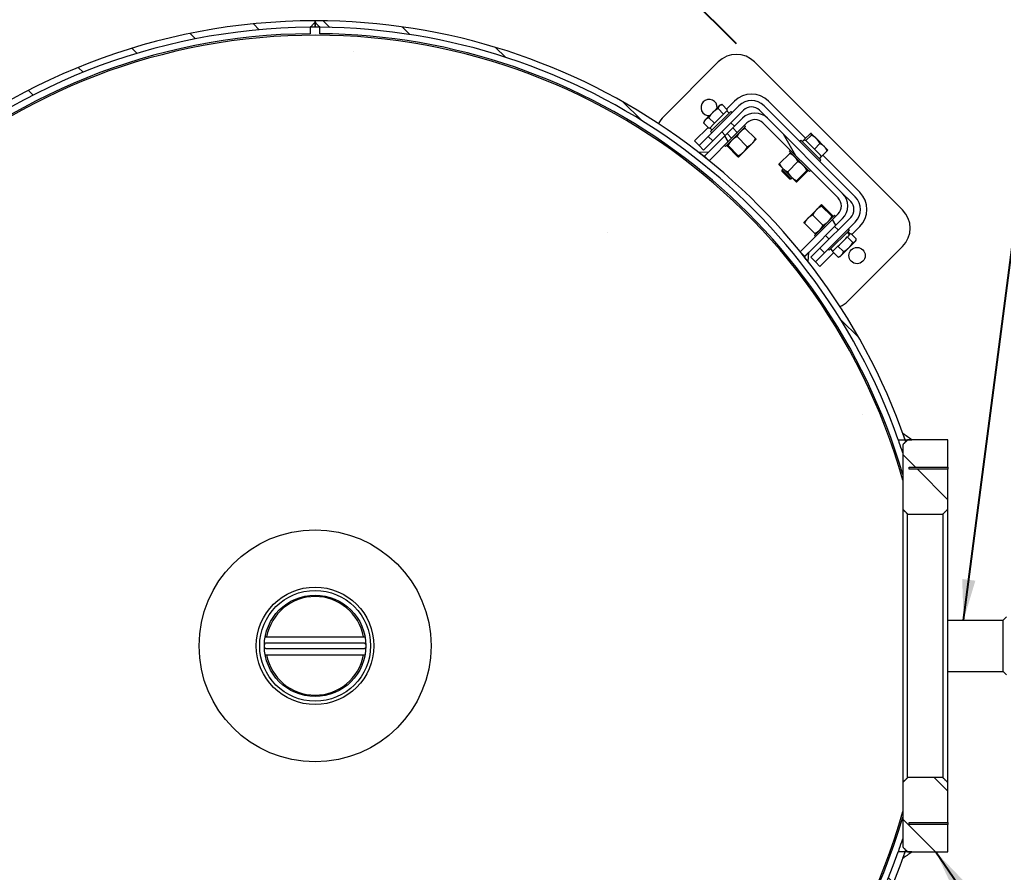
# Model space of a CAD drawing. Header units: inches. Extents: x 20 to 536, y 8 to 344.
# Drawn here: x 219.25 to 257.41, y 208.29 to 241.37 of the extents above; entities that cross this region are included whole.
import ezdxf

# ---------------------------------------------------------------- set-up
doc = ezdxf.new("R2010")
doc.units = ezdxf.units.IN
doc.header["$LTSCALE"] = 16
doc.header["$MEASUREMENT"] = 0
for name, color, linetype, lineweight in [('Dimension (ANSI)', 7, 'Continuous', 25), ('Hatch', 7, 'Continuous', 18), ('Symbol', 7, 'Continuous', 25), ('Visible', 7, 'Continuous', 18)]:
    doc.layers.add(name, color=color, linetype=linetype, lineweight=lineweight)
doc.styles.add('MEMCOR Medium', font='arial.ttf')
doc.styles.add('Standard D-E', font='arial.ttf')
doc.dimstyles.new('Default (ANSI)', dxfattribs={"dimscale": 16, "dimtxt": 0.15, "dimasz": 0.098425, "dimexe": 0.125, "dimexo": 0.0625, "dimgap": 0.031496, "dimtad": 0, "dimtih": 1, "dimtoh": 1, "dimdec": 4, "dimrnd": 1e-08, "dimzin": 3, "dimdsep": 46, "dimlunit": 5, "dimtxsty": 'MEMCOR Medium', "dimcen": 0.09, "dimdle": 0.393701, "dimclrd": 256, "dimclre": 256, "dimclrt": 256, "dimadec": 0, "dimazin": 1, "dimtfac": 0.8, "dimtofl": 0, "dimtmove": 0, "dimatfit": 3, "dimfxl": 1, "dimfrac": 1, "dimtolj": 1, "dimtzin": 4, "dimlwd": -1, "dimlwe": -1, "dimarcsym": 0})
doc.dimstyles.new('Default D-E$7', dxfattribs={"dimscale": 16, "dimtxt": 0.15, "dimasz": 0.098425, "dimexe": 0.125, "dimexo": 0.0625, "dimgap": 0.031496, "dimtad": 0, "dimtih": 1, "dimtoh": 1, "dimrnd": 1e-08, "dimzin": 4, "dimdsep": 46, "dimtxsty": 'Standard D-E', "dimcen": 0.09, "dimdle": 0.393701, "dimclrd": 256, "dimclre": 256, "dimclrt": 256, "dimadec": 0, "dimazin": 1, "dimtfac": 1, "dimtofl": 0, "dimtmove": 0, "dimatfit": 3, "dimfxl": 1, "dimtolj": 1, "dimtzin": 4, "dimlwd": -1, "dimlwe": -1, "dimarcsym": 0})

# ---------------------------------------------------------------- blocks, each defined once
blk = doc.blocks.new('*D30')
at = {"layer": 'Defpoints', "color": 0, "transparency": 16777216}
for p in [(222.2, 265.293), (247.762, 239.731), (207.912, 200.169)]:
    blk.add_point(p, dxfattribs=at)
at = {"layer": 'Dimension (ANSI)', "transparency": 16777216}
for p, q in [((247.055, 240.438), (220.786, 266.707)), ((221.086, 264.179), (206.857, 249.951)), ((183.607, 226.7), (197.836, 240.929)), ((207.205, 200.876), (181.079, 227.001))]:
    blk.add_line(p, q, dxfattribs=at)
for points in [[(220.901, 264.365), (221.272, 263.994), (222.2, 265.293)], [(183.421, 226.886), (183.793, 226.515), (182.494, 225.587)]]:
    blk.add_solid(points, dxfattribs=at)
at = {"layer": 'Dimension (ANSI)', "transparency": 16777216, "char_height": 2.4, "attachment_point": 5, "style": 'MEMCOR Medium'}
for s, insert in [('\\A1; 56{\\H0.8x;\\S1#8;} in', (202.347, 247.909)), ('\\A1;[1426.3 mm]', (202.347, 243.398))]:
    blk.add_mtext(s, dxfattribs=dict(at, insert=insert))

msp = doc.modelspace()

# ---------------------------------------------------------------- hatches: boundary and pattern name
at = {"layer": 'Hatch'}
h = msp.add_hatch(dxfattribs=at)
h.set_pattern_fill('ANSI31', color=256, scale=16, angle=90, style=0)
edge = h.paths.add_edge_path()
edge.add_spline(control_points=[(230.51857, 241.0779), (230.54985, 241.10985), (230.58123, 241.1417), (230.64424, 241.20528), (230.67586, 241.23701), (230.70758, 241.26865)], knot_values=[-0.6820759, -0.6820759, -0.6820759, -0.6820759, -0.34137369, -0.34137369, 0, 0, 0, 0], degree=3, periodic=0)
edge.add_line((230.70758, 241.26865), (230.70758, 241.32865))
edge.add_ellipse((230.70759, 217.07894), major_axis=(-24.24971, 0), ratio=1, start_angle=270, end_angle=307.897761)
edge.add_ellipse((230.70759, 217.07894), major_axis=(-19.13564, -14.89549), ratio=1, start_angle=270, end_angle=270.590688)
edge.add_ellipse((230.70759, 217.07894), major_axis=(-18.98106, -15.09197), ratio=1, start_angle=270, end_angle=283.023092)
edge.add_ellipse((230.70759, 217.07894), major_axis=(-15.09197, -18.98106), ratio=1, start_angle=270, end_angle=270.590688)
edge.add_ellipse((230.70759, 217.07894), major_axis=(-14.89549, -19.13564), ratio=1, start_angle=270, end_angle=345.795532)
edge.add_ellipse((230.70759, 217.07894), major_axis=(14.89549, -19.13564), ratio=1, start_angle=270, end_angle=270.590688)
edge.add_ellipse((230.70759, 217.07894), major_axis=(15.09197, -18.98106), ratio=1, start_angle=270, end_angle=283.023092)
edge.add_ellipse((230.70759, 217.07894), major_axis=(-15.09197, -18.98106), ratio=1, start_angle=0, end_angle=0.590688)
edge.add_ellipse((230.70759, 217.07894), major_axis=(19.13564, -14.89549), ratio=1, start_angle=270, end_angle=345.795532)
edge.add_ellipse((230.70759, 217.07894), major_axis=(19.13564, 14.89549), ratio=1, start_angle=270, end_angle=270.590688)
edge.add_ellipse((230.70759, 217.07894), major_axis=(18.98106, 15.09197), ratio=1, start_angle=270, end_angle=283.023092)
edge.add_ellipse((230.70759, 217.07894), major_axis=(15.09197, 18.98106), ratio=1, start_angle=270, end_angle=270.590688)
edge.add_ellipse((230.70759, 217.07894), major_axis=(14.89549, 19.13564), ratio=1, start_angle=270, end_angle=288.041464)
edge.add_ellipse((230.70759, 217.07894), major_axis=(8.23671, 22.808), ratio=1, start_angle=270, end_angle=270.611866)
edge.add_line((253.60224, 209.08626), (253.33728, 209.08626))
edge.add_ellipse((230.70759, 217.07894), major_axis=(-7.99268, -22.62969), ratio=1, start_angle=199.904181, end_angle=450, ccw=False)
h = msp.add_hatch(dxfattribs=at)
h.set_pattern_fill('ANSI31', color=256, scale=16, angle=90, style=0)
edge = h.paths.add_edge_path()
edge.add_spline(control_points=[(230.70759, 241.26865), (230.73931, 241.23701), (230.77094, 241.20528), (230.83394, 241.1417), (230.86532, 241.10985), (230.8966, 241.0779)], knot_values=[-0.68207588, -0.68207588, -0.68207588, -0.68207588, -0.3407022, -0.3407022, 0, 0, 0, 0], degree=3, periodic=0)
edge.add_ellipse((230.70759, 217.07894), major_axis=(23.99896, -0.18902), ratio=1, start_angle=19.904181, end_angle=90, ccw=False)
edge.add_line((253.33728, 225.07162), (253.60224, 225.07162))
edge.add_ellipse((230.70759, 217.07894), major_axis=(-7.99268, 22.89466), ratio=1, start_angle=270, end_angle=270.611866)
edge.add_ellipse((230.70759, 217.07894), major_axis=(-8.23671, 22.808), ratio=1, start_angle=270, end_angle=288.041464)
edge.add_ellipse((230.70759, 217.07894), major_axis=(-14.89549, 19.13564), ratio=1, start_angle=270, end_angle=270.590688)
edge.add_ellipse((230.70759, 217.07894), major_axis=(-15.09197, 18.98106), ratio=1, start_angle=270, end_angle=283.023092)
edge.add_ellipse((230.70759, 217.07894), major_axis=(-18.98106, 15.09197), ratio=1, start_angle=270, end_angle=270.590688)
edge.add_ellipse((230.70759, 217.07894), major_axis=(-19.13564, 14.89549), ratio=1, start_angle=270, end_angle=307.897761)
edge.add_line((230.70759, 241.32865), (230.70759, 241.26865))
h = msp.add_hatch(dxfattribs=at)
h.set_pattern_fill('ANSI31', color=256, scale=16, angle=75, style=0)
edge = h.paths.add_edge_path()
edge.add_line((249.53112, 232.36694), (249.7079, 232.19016))
edge.add_line((249.7079, 232.19016), (249.86542, 232.34769))
edge.add_line((249.86542, 232.34769), (251.17589, 233.65816))
edge.add_ellipse((250.68799, 234.14606), major_axis=(0.4879, 0.4879), ratio=1, start_angle=270, end_angle=360)
edge.add_line((251.17589, 234.63397), (248.26261, 237.54725))
edge.add_ellipse((247.77471, 237.05934), major_axis=(-0.4879, 0.4879), ratio=1, start_angle=270, end_angle=360)
edge.add_line((247.28681, 237.54725), (246.91012, 237.17056))
edge.add_line((246.91012, 237.17056), (247.0869, 236.99378))
edge.add_line((247.0869, 236.99378), (247.46358, 237.37047))
edge.add_ellipse((247.77471, 237.05934), major_axis=(0.31113, 0.31113), ratio=1, start_angle=0, end_angle=90, ccw=False)
edge.add_line((248.08584, 237.37047), (250.99912, 234.45719))
edge.add_ellipse((250.68799, 234.14606), major_axis=(0.31113, -0.31113), ratio=1, start_angle=0, end_angle=90, ccw=False)
edge.add_line((250.99912, 233.83493), (249.53112, 232.36694))
h = msp.add_hatch(dxfattribs=at)
h.set_pattern_fill('ANSI31', color=256, scale=16, angle=75, style=0)
h.paths.add_polyline_path([(246.69184, 236.95228), (245.97634, 236.23678), (245.81881, 236.07925), (245.99558, 235.90247), (246.86861, 236.7755)])
h = msp.add_hatch(dxfattribs=at)
h.set_pattern_fill('ANSI31', color=256, scale=16, angle=75, style=0)
edge = h.paths.add_edge_path()
edge.add_ellipse((230.70759, 217.07894), major_axis=(19.13564, -14.89549), ratio=1, start_angle=89.409312, end_angle=90)
edge.add_line((245.60308, 236.21458), (245.97634, 236.23678))
edge.add_line((245.97634, 236.23678), (245.81881, 236.07925))
edge.add_line((245.81881, 236.07925), (245.79956, 236.06))
h = msp.add_hatch(dxfattribs=at)
h.set_pattern_fill('ANSI31', color=256, scale=16, angle=75, style=0)
edge = h.paths.add_edge_path()
edge.add_line((249.86542, 232.34769), (249.7079, 232.19016))
edge.add_line((249.7079, 232.19016), (249.68865, 232.17091))
edge.add_ellipse((230.70759, 217.07894), major_axis=(15.09197, -18.98106), ratio=1, start_angle=89.409312, end_angle=90, ccw=False)
edge.add_line((249.84322, 231.97443), (249.86542, 232.34769))
h = msp.add_hatch(dxfattribs=at)
h.set_pattern_fill('ANSI31', color=256, scale=16, angle=75, style=0)
edge = h.paths.add_edge_path()
edge.add_line((253.60224, 225.07162), (253.69759, 225.07162))
edge.add_line((253.69759, 225.07162), (253.86057, 225.07162))
edge.add_spline(control_points=[(253.86057, 225.07162), (253.80302, 225.11229), (253.74228, 225.15528), (253.63524, 225.23103), (253.57303, 225.27505), (253.51559, 225.31565)], knot_values=[-1.08575648, -1.08575648, -1.08575648, -1.08575648, -0.53602911, -0.53602911, 0, 0, 0, 0], degree=3, periodic=0)
edge.add_ellipse((230.70759, 217.07894), major_axis=(8.23671, -22.808), ratio=1, start_angle=89.388134, end_angle=90, ccw=False)
h = msp.add_hatch(dxfattribs=at)
h.set_pattern_fill('ANSI31', color=256, scale=16, angle=90, style=0)
edge = h.paths.add_edge_path()
edge.add_line((253.69759, 225.07162), (253.50759, 224.88144))
edge.add_line((253.50759, 224.88144), (253.50759, 222.38291))
edge.add_line((253.50759, 222.38291), (253.69759, 222.1925))
edge.add_line((253.69759, 222.1925), (255.06759, 222.1925))
edge.add_line((255.06759, 222.1925), (255.25759, 222.38291))
edge.add_line((255.25759, 222.38291), (255.25759, 223.92913))
edge.add_line((255.25759, 223.92913), (253.75759, 223.92913))
edge.add_spline(control_points=[(253.75759, 223.92913), (253.75482, 223.96894), (253.75759, 224.00875)], knot_values=[0, 0, 0, 0.20236003, 0.20236003, 0.20236003], weights=[1, 1.00674471, 1], degree=2, periodic=0)
edge.add_line((253.75759, 224.00875), (255.25759, 224.00875))
edge.add_line((255.25759, 224.00875), (255.25759, 225.07162))
edge.add_line((255.25759, 225.07162), (253.86057, 225.07162))
edge.add_line((253.86057, 225.07162), (253.69759, 225.07162))
h = msp.add_hatch(dxfattribs=at)
h.set_pattern_fill('ANSI31', color=256, scale=16, angle=90, style=0)
edge = h.paths.add_edge_path()
edge.add_line((253.50759, 209.27644), (253.69759, 209.08626))
edge.add_line((253.69759, 209.08626), (253.86057, 209.08626))
edge.add_line((253.86057, 209.08626), (255.25759, 209.08626))
edge.add_line((255.25759, 209.08626), (255.25759, 210.14913))
edge.add_line((255.25759, 210.14913), (253.75759, 210.14913))
edge.add_spline(control_points=[(253.75759, 210.14913), (253.75482, 210.18894), (253.75759, 210.22875)], knot_values=[0, 0, 0, 0.20236003, 0.20236003, 0.20236003], weights=[1, 1.00674471, 1], degree=2, periodic=0)
edge.add_line((253.75759, 210.22875), (255.25759, 210.22875))
edge.add_line((255.25759, 210.22875), (255.25759, 211.77497))
edge.add_line((255.25759, 211.77497), (255.06759, 211.96538))
edge.add_line((255.06759, 211.96538), (253.69759, 211.96538))
edge.add_line((253.69759, 211.96538), (253.50759, 211.77497))
edge.add_line((253.50759, 211.77497), (253.50759, 209.27644))
h = msp.add_hatch(dxfattribs=at)
h.set_pattern_fill('ANSI31', color=256, scale=16, angle=75, style=0)
edge = h.paths.add_edge_path()
edge.add_spline(control_points=[(253.51559, 208.84223), (253.54431, 208.8624), (253.57307, 208.88272), (253.63049, 208.92337), (253.66404, 208.94718), (253.78193, 209.03085), (253.80312, 209.04589), (253.86057, 209.08626)], knot_values=[-0.80848022, -0.80848022, -0.80848022, -0.80848022, -0.67215541, -0.67215541, -0.53508729, -0.53508729, 0, 0, 0, 0], degree=3, periodic=0)
edge.add_line((253.86057, 209.08626), (253.69759, 209.08626))
edge.add_line((253.69759, 209.08626), (253.60224, 209.08626))
edge.add_ellipse((230.70759, 217.07894), major_axis=(-7.99268, -22.89466), ratio=1, start_angle=89.388134, end_angle=90, ccw=False)

# ---------------------------------------------------------------- linework, layer by layer
at = {"layer": 'Visible'}
for p, q in [((230.70758, 241.26865), (230.70758, 241.32865)), ((230.70758, 241.07894), (230.70758, 241.26865)), ((230.70759, 241.32865), (230.70759, 241.26865)), ((230.70759, 241.26865), (230.70759, 241.07894)), ((230.51857, 241.0779), (230.52054, 240.82791)), ((230.89463, 240.82791), (230.8966, 241.0779)), ((244.22624, 237.60968), (246.34756, 239.731)), ((247.76177, 239.731), (253.50348, 233.98929)), ((246.97447, 238.21313), (246.668, 237.90666)), ((249.74145, 236.77551), (248.30383, 238.21313)), ((246.13679, 237.77389), (245.85762, 237.49472)), ((247.15125, 238.03636), (245.95857, 236.84367)), ((246.83385, 237.80804), (246.05436, 237.02855)), ((247.32803, 237.85958), (246.13534, 236.6669)), ((246.39181, 238.02892), (246.13679, 237.77389)), ((246.55792, 237.70889), (246.34248, 237.92432)), ((246.42201, 238.05911), (246.39181, 238.02892)), ((246.42201, 238.05911), (246.47478, 238.07325)), ((246.71184, 237.86281), (246.49641, 238.07825)), ((246.58144, 237.73241), (246.68832, 237.83929)), ((246.71184, 237.86281), (246.68832, 237.83929)), ((246.7774, 237.75159), (246.68901, 237.83998)), ((246.83385, 237.80804), (246.87839, 237.7635)), ((248.26261, 237.54725), (247.95028, 237.85958)), ((251.665, 234.49841), (248.12706, 238.03636)), ((245.80329, 237.44039), (245.78915, 237.38761)), ((245.85762, 237.49472), (245.80329, 237.44039)), ((246.20179, 237.35276), (245.98635, 237.5682)), ((246.2562, 237.40717), (246.20179, 237.35276)), ((246.2562, 237.40717), (246.5035, 237.65447)), ((246.55792, 237.70889), (246.5035, 237.65447)), ((246.58144, 237.73241), (246.55792, 237.70889)), ((247.28681, 237.54725), (246.91012, 237.17056)), ((251.17589, 234.63397), (248.26261, 237.54725)), ((245.95574, 237.1944), (245.42824, 236.6669)), ((245.99959, 237.15056), (245.78415, 237.36599)), ((246.03048, 237.18145), (245.99959, 237.15056)), ((246.11427, 237.08847), (246.02589, 237.17685)), ((246.03048, 237.18145), (246.17089, 237.32186)), ((246.05436, 237.02855), (246.0989, 236.98401)), ((246.20179, 237.35276), (246.17089, 237.32186)), ((246.48865, 237.0202), (246.6242, 236.88464)), ((246.63255, 236.45036), (247.41204, 237.22984)), ((246.69184, 236.95228), (246.91012, 237.17056)), ((246.8422, 237.37375), (246.97776, 237.2382)), ((246.91012, 237.17056), (247.0869, 236.99378)), ((247.0869, 236.99378), (247.46358, 237.37047)), ((247.35636, 237.17417), (247.35765, 237.17451)), ((247.41204, 237.22984), (247.3675, 237.27439)), ((247.39882, 237.15695), (247.7957, 236.76007)), ((248.08584, 237.37047), (250.99912, 234.45719)), ((245.42824, 236.6669), (245.60501, 236.49012)), ((245.95857, 236.84367), (245.60501, 236.49012)), ((246.13534, 236.6669), (245.78179, 236.31334)), ((246.69184, 236.95228), (245.81881, 236.07925)), ((246.13534, 236.6669), (245.95857, 236.84367)), ((245.99558, 235.90247), (246.86861, 236.7755)), ((246.86861, 236.7755), (246.69184, 236.95228)), ((247.0869, 236.99378), (246.86861, 236.7755)), ((247.079, 236.83713), (247.47588, 236.44025)), ((247.66563, 236.57032), (247.81292, 236.71761)), ((247.81292, 236.71761), (247.81327, 236.71889)), ((249.50629, 236.65713), (249.55083, 236.70167)), ((249.55083, 236.70167), (250.33032, 235.92218)), ((249.61074, 236.64175), (249.69913, 236.73014)), ((249.69761, 236.73167), (249.91304, 236.9471)), ((249.69913, 236.73014), (249.69761, 236.73167)), ((249.69913, 236.73014), (249.74006, 236.68922)), ((249.74771, 236.68156), (249.74006, 236.68922)), ((249.74771, 236.68156), (249.96315, 236.897)), ((249.79834, 236.63093), (249.74771, 236.68156)), ((249.79834, 236.63093), (250.02844, 236.40084)), ((249.96267, 236.95274), (249.9578, 236.95405)), ((249.96573, 236.94968), (249.96267, 236.95274)), ((250.15646, 236.75895), (249.96573, 236.94968)), ((250.46276, 236.45265), (250.15646, 236.75895)), ((245.78179, 236.31334), (245.60501, 236.49012)), ((246.63255, 236.45036), (246.58801, 236.4949)), ((246.68823, 236.50603), (246.68789, 236.50475)), ((246.70545, 236.46358), (247.10233, 236.06669)), ((246.73231, 236.49044), (247.12919, 236.09356)), ((247.33238, 236.23706), (247.66563, 236.57032)), ((249.10819, 236.25903), (249.15273, 236.30357)), ((249.10819, 236.25903), (249.88768, 235.47954)), ((250.07907, 236.35021), (250.02844, 236.40084)), ((250.07907, 236.35021), (250.2945, 236.56564)), ((250.12204, 236.30723), (250.07907, 236.35021)), ((250.12204, 236.30723), (250.31734, 236.11193)), ((250.36031, 236.06896), (250.57575, 236.2844)), ((250.58139, 236.33402), (250.46276, 236.45265)), ((250.58139, 236.33402), (250.58269, 236.32915)), ((245.97634, 236.23678), (245.60308, 236.21458)), ((245.79956, 236.06), (245.97634, 236.23678)), ((245.81881, 236.07925), (245.99558, 235.90247)), ((247.14479, 236.04948), (247.14351, 236.04913)), ((247.14479, 236.04948), (247.1456, 236.05029)), ((247.1456, 236.05029), (247.33238, 236.23706)), ((248.72453, 235.78925), (249.12141, 236.18614)), ((249.04435, 235.46943), (249.44123, 235.86631)), ((249.16387, 236.20335), (249.16259, 236.2037)), ((250.27387, 235.97863), (250.36226, 236.06702)), ((250.28577, 235.87764), (250.33032, 235.92218)), ((250.36031, 236.06896), (250.31734, 236.11193)), ((250.36031, 236.06896), (250.36226, 236.06702)), ((251.84178, 234.67519), (250.40416, 236.11281)), ((248.70731, 235.7468), (248.70697, 235.74808)), ((248.70731, 235.7468), (248.8546, 235.59951)), ((248.8646, 235.58951), (248.82391, 235.54882)), ((248.82391, 235.54882), (249.17746, 235.19526)), ((248.82391, 235.48404), (248.82391, 235.54882)), ((249.11269, 235.19526), (248.82391, 235.48404)), ((248.8546, 235.59951), (249.18786, 235.26625)), ((249.39104, 235.12274), (249.78792, 235.51963)), ((249.4179, 235.09588), (249.81478, 235.49276)), ((249.832, 235.53522), (249.83234, 235.53394)), ((249.88768, 235.47954), (249.93222, 235.52409)), ((249.11269, 235.19526), (249.17746, 235.19526)), ((249.21815, 235.23595), (249.17746, 235.19526)), ((249.18786, 235.26625), (249.37463, 235.07947)), ((249.37463, 235.07947), (249.37544, 235.07866)), ((249.37544, 235.07866), (249.37673, 235.07832)), ((251.48823, 234.32163), (251.17589, 234.63397)), ((250.15812, 233.99613), (249.82493, 233.66294)), ((250.34563, 234.18365), (250.15812, 233.99613)), ((250.34651, 234.18453), (250.34563, 234.18365)), ((250.34651, 234.18453), (250.34789, 234.1849)), ((250.75841, 233.74298), (250.36152, 234.13987)), ((250.7863, 233.77088), (250.38942, 234.16776)), ((250.99912, 233.83493), (249.53112, 232.36694)), ((249.82493, 233.66294), (249.67838, 233.51639)), ((249.7079, 232.19016), (251.17589, 233.65816)), ((250.41127, 233.39585), (250.01439, 233.79273)), ((250.07926, 233.00416), (250.85874, 233.78365)), ((250.29554, 232.5067), (251.48823, 233.69938)), ((250.80307, 233.72797), (250.80344, 233.72935)), ((250.90329, 233.7391), (250.85874, 233.78365)), ((249.67838, 233.51639), (249.67801, 233.51501)), ((250.09202, 233.0766), (249.69514, 233.47348)), ((250.47232, 232.32992), (251.665, 233.5226)), ((251.43694, 233.20545), (250.65745, 232.42596)), ((251.00265, 233.2138), (250.86709, 233.34936)), ((251.3924, 233.24999), (251.43694, 233.20545)), ((251.53393, 233.03797), (251.84178, 233.34582)), ((250.1238, 232.95962), (250.07926, 233.00416)), ((250.13493, 233.05984), (250.13355, 233.05947)), ((250.6491, 232.86025), (250.51354, 232.99581)), ((251.29675, 232.88849), (251.05058, 232.64232)), ((251.29675, 232.88849), (251.35092, 232.94265)), ((251.35092, 232.94265), (251.37218, 232.96392)), ((251.35092, 232.94265), (251.56635, 232.72722)), ((251.44909, 233.04083), (251.3607, 233.12922)), ((251.44909, 233.04083), (251.37218, 232.96392)), ((251.46832, 233.06006), (251.37994, 233.14845)), ((251.46888, 233.06062), (251.38049, 233.149)), ((251.44909, 233.04083), (251.46376, 233.05549)), ((251.46376, 233.05549), (251.46832, 233.06006)), ((251.46882, 233.06056), (251.46832, 233.06006)), ((251.46882, 233.06056), (251.49008, 233.08182)), ((251.49008, 233.08182), (251.70552, 232.86638)), ((251.68801, 232.79361), (251.69923, 232.83547)), ((249.94199, 232.15314), (250.29554, 232.5067)), ((250.29554, 232.5067), (250.47232, 232.32992)), ((250.61291, 232.47051), (250.65745, 232.42596)), ((250.80229, 232.39402), (250.7139, 232.48241)), ((250.96351, 232.55525), (250.81398, 232.40572)), ((250.96351, 232.55525), (250.99642, 232.58815)), ((250.99642, 232.58815), (251.05058, 232.64232)), ((250.99642, 232.58815), (251.21185, 232.37272)), ((251.13182, 232.23742), (251.41673, 232.52234)), ((253.50348, 232.57508), (251.38216, 230.45376)), ((251.41673, 232.52234), (251.66357, 232.76917)), ((251.66357, 232.76917), (251.68801, 232.79361)), ((249.53112, 232.36694), (249.7079, 232.19016)), ((249.86542, 232.34769), (249.68865, 232.17091)), ((249.84322, 231.97443), (249.86542, 232.34769)), ((249.94199, 232.15314), (250.11877, 231.97637)), ((250.11877, 231.97637), (250.47232, 232.32992)), ((250.29554, 231.79959), (250.82493, 232.32897)), ((250.78108, 232.37282), (250.81398, 232.40572)), ((250.78108, 232.37282), (250.99652, 232.15738)), ((251.06929, 232.17489), (251.02743, 232.16368)), ((251.06929, 232.17489), (251.13182, 232.23742)), ((250.29554, 231.79959), (250.11877, 231.97637)), ((253.33728, 225.07162), (253.60224, 225.07162)), ((253.50759, 224.88144), (253.50759, 222.38291)), ((253.60224, 225.07162), (253.86057, 225.07162)), ((255.25759, 225.07162), (253.69759, 225.07162)), ((255.25759, 224.00875), (255.25759, 225.07162)), ((253.75759, 224.00875), (255.25759, 224.00875)), ((253.75759, 223.92913), (253.75759, 224.00875)), ((255.25759, 223.92913), (253.75759, 223.92913)), ((255.25759, 224.00875), (255.25759, 223.92913)), ((255.25759, 222.38291), (255.25759, 223.92913)), ((253.50759, 222.38291), (253.50759, 211.77497)), ((253.69759, 222.1925), (255.06759, 222.1925)), ((253.69759, 211.96538), (253.69759, 222.1925)), ((255.06759, 222.1925), (255.06759, 211.96538)), ((255.25759, 211.77497), (255.25759, 222.38291)), ((255.25759, 218.07894), (257.41116, 218.07894)), ((257.41116, 218.07894), (257.53616, 218.20394)), ((257.41116, 217.80702), (257.41116, 218.07894)), ((257.41116, 216.07894), (257.41116, 217.80702)), ((228.77123, 217.43327), (232.64394, 217.43327)), ((228.81616, 217.19705), (232.59901, 217.19705)), ((232.59901, 216.96083), (228.81616, 216.96083)), ((228.77123, 216.72461), (232.64394, 216.72461)), ((255.25759, 216.07894), (257.41116, 216.07894)), ((257.41116, 216.07894), (257.53616, 215.95394)), ((255.06759, 211.96538), (253.69759, 211.96538)), ((253.50759, 211.77497), (253.50759, 209.27644)), ((255.25759, 210.22875), (255.25759, 211.77497)), ((253.75759, 210.22875), (255.25759, 210.22875)), ((253.75759, 210.14913), (253.75759, 210.22875)), ((255.25759, 210.14913), (253.75759, 210.14913)), ((255.25759, 210.22875), (255.25759, 210.14913)), ((255.25759, 209.08626), (255.25759, 210.14913)), ((253.60224, 209.08626), (253.33728, 209.08626)), ((253.86057, 209.08626), (253.60224, 209.08626)), ((253.69759, 209.08626), (255.25759, 209.08626))]:
    msp.add_line(p, q, dxfattribs=at)
for centre, radius in [((251.73571, 232.22152), 0.315), ((230.70759, 217.07894), 4.5), ((230.70759, 217.07894), 2.28), ((230.70759, 217.07894), 2.15), ((230.70759, 217.07894), 1.9685)]:
    msp.add_circle(centre, radius, dxfattribs=at)
for centre, radius, start, end in [((230.70759, 217.07894), 24.24971, 90.000005, 340.755564), ((230.70759, 217.07894), 24.24971, 19.244436, 89.999995), ((230.70759, 217.07894), 23.99971, 90.451252, 340.547071), ((230.70759, 217.07894), 23.74971, 90.451252, 343.742219), ((230.70759, 217.07894), 24, 89.549444, 90.450556), ((230.70759, 217.07894), 24, 89.999995, 90.000005), ((230.70759, 217.07894), 23.74971, 16.257781, 89.548748), ((230.70759, 217.07894), 23.99971, 19.452929, 89.548748), ((230.70759, 217.07894), 23.69, 15.755029, 344.244971), ((247.05467, 239.02389), 1, 45, 135), ((245.99401, 237.96323), 0.315, 356.794475, 273.205525), ((247.63915, 237.54845), 0.94, 45, 135), ((247.63915, 237.54845), 0.69, 45, 135), ((247.63915, 237.54845), 0.44, 45, 135), ((244.93335, 236.90257), 1, 135, 154.129329), ((247.77471, 237.05934), 0.69, 45, 135), ((247.77471, 237.05934), 0.44, 45, 135), ((230.70759, 217.07894), 24.24971, 51.511546, 52.102234), ((250.68799, 234.14606), 0.44, 315, 45), ((250.68799, 234.14606), 0.69, 315, 45), ((251.1771, 234.01051), 0.69, 315, 45), ((251.1771, 234.01051), 0.94, 315, 45), ((251.1771, 234.01051), 0.44, 315, 45), ((252.79637, 233.28219), 1, 315, 45), ((230.70759, 217.07894), 24.24971, 37.897766, 38.488454), ((250.67505, 231.16086), 1, 293.442292, 315), ((230.70759, 217.07894), 24.24971, 19.244436, 19.856302), ((230.70759, 217.07894), 1.913, 10.674107, 169.325893), ((230.70759, 217.07894), 1.913, 190.674107, 349.325893), ((230.70759, 217.07894), 24.24971, 340.143698, 340.755564)]:
    msp.add_arc(centre, radius, start, end, dxfattribs=at)
for points, knots in [([(230.51857, 241.0779), (230.54985, 241.10985), (230.58123, 241.1417), (230.64424, 241.20528), (230.67586, 241.23701), (230.70758, 241.26865)], [-0.682075897, -0.682075897, -0.682075897, -0.682075897, -0.341373686, -0.341373686, 0, 0, 0, 0]), ([(230.70759, 241.26865), (230.73931, 241.23701), (230.77094, 241.20528), (230.83394, 241.1417), (230.86532, 241.10985), (230.8966, 241.0779)], [-0.682075875, -0.682075875, -0.682075875, -0.682075875, -0.340702201, -0.340702201, 0, 0, 0, 0]), ([(253.86057, 225.07162), (253.80302, 225.11229), (253.74228, 225.15528), (253.63524, 225.23103), (253.57303, 225.27505), (253.51559, 225.31565)], [-1.08575648, -1.08575648, -1.08575648, -1.08575648, -0.53602911, -0.53602911, 0, 0, 0, 0]), ([(253.50761, 224.57196), (253.4574, 224.7248), (253.4165, 224.84417), (253.36986, 224.97895), (253.35656, 225.01686), (253.34291, 225.05567), (253.33942, 225.06555), (253.33728, 225.07162)], [54.72793644, 54.72793644, 54.72793644, 54.72793644, 57.88826843, 57.88826843, 59.81835483, 59.81835483, 60.88479776, 60.88479776, 60.88479776, 60.88479776]), ([(253.60224, 225.07162), (253.60436, 225.06555), (253.60781, 225.05568), (253.61647, 225.03075), (253.62122, 225.01706), (253.62685, 225.0008)], [62.60091477, 62.60091477, 62.60091477, 62.60091477, 63.66700271, 63.66700271, 64.52597261, 64.52597261, 64.52597261, 64.52597261]), ([(253.62685, 225.0008), (253.62122, 225.01706), (253.61647, 225.03075), (253.60781, 225.05568), (253.60436, 225.06555), (253.60224, 225.07162)], [58.94859583, 58.94859583, 58.94859583, 58.94859583, 59.80756572, 59.80756572, 60.87365366, 60.87365366, 60.87365366, 60.87365366]), ([(228.744, 217.13968), (228.74411, 217.1398), (228.74423, 217.13991), (228.75888, 217.15479), (228.77375, 217.17007), (228.78857, 217.18552)], [3.768476066, 3.768476066, 3.768476066, 3.768476066, 3.769724713, 3.769724713, 3.928829546, 3.928829546, 3.928829546, 3.928829546]), ([(228.78857, 217.18552), (228.78863, 217.18557), (228.78868, 217.18563), (228.79212, 217.18917), (228.79617, 217.19196), (228.8051, 217.1958), (228.80982, 217.19684), (228.81516, 217.19704), (228.81566, 217.19705), (228.81616, 217.19705)], [0.0801762335, 0.0801762335, 0.0801762335, 0.0801762335, 0.0807894977, 0.0807894977, 0.1187479621, 0.1187479621, 0.1556225637, 0.1556225637, 0.1594536899, 0.1594536899, 0.1594536899, 0.1594536899]), ([(232.59901, 217.19705), (232.60388, 217.19705), (232.60869, 217.19617), (232.61766, 217.1927), (232.6217, 217.19016), (232.62564, 217.18649), (232.62613, 217.18601), (232.6266, 217.18552)], [0.4851485544, 0.4851485544, 0.4851485544, 0.4851485544, 0.5223057032, 0.5223057032, 0.5590581987, 0.5590581987, 0.5643938884, 0.5643938884, 0.5643938884, 0.5643938884]), ([(232.6266, 217.18552), (232.64143, 217.17007), (232.65629, 217.15479), (232.67094, 217.13991), (232.67106, 217.1398), (232.67117, 217.13968)], [2.634808457, 2.634808457, 2.634808457, 2.634808457, 2.79391329, 2.79391329, 2.795161938, 2.795161938, 2.795161938, 2.795161938]), ([(228.73987, 217.13471), (228.73992, 217.13478), (228.73997, 217.13486), (228.74122, 217.13662), (228.74255, 217.13821), (228.744, 217.13968)], [0.315752669, 0.315752669, 0.315752669, 0.315752669, 0.3164295273, 0.3164295273, 0.3323698763, 0.3323698763, 0.3323698763, 0.3323698763]), ([(228.78857, 216.97236), (228.77375, 216.98781), (228.75888, 217.00308), (228.74434, 217.01785), (228.74423, 217.01796), (228.74411, 217.01808), (228.744, 217.01819)], [-0.159104833, -0.159104833, -0.159104833, -0.159104833, 0, 0, 0, 0.001248648, 0.001248648, 0.001248648, 0.001248648]), ([(228.81616, 216.96083), (228.81129, 216.96083), (228.80648, 216.9617), (228.79752, 216.96518), (228.79347, 216.96771), (228.78953, 216.97139), (228.78904, 216.97187), (228.78857, 216.97236)], [0.4851485544, 0.4851485544, 0.4851485544, 0.4851485544, 0.5223057032, 0.5223057032, 0.5590581987, 0.5590581987, 0.5643938884, 0.5643938884, 0.5643938884, 0.5643938884]), ([(232.6266, 216.97236), (232.62655, 216.9723), (232.62649, 216.97225), (232.62305, 216.96871), (232.619, 216.96592), (232.61008, 216.96208), (232.60535, 216.96104), (232.60001, 216.96084), (232.59951, 216.96083), (232.59901, 216.96083)], [0.0801762335, 0.0801762335, 0.0801762335, 0.0801762335, 0.0807894977, 0.0807894977, 0.1187479621, 0.1187479621, 0.1556225637, 0.1556225637, 0.1594536899, 0.1594536899, 0.1594536899, 0.1594536899]), ([(232.67117, 217.01819), (232.67106, 217.01808), (232.67094, 217.01796), (232.67083, 217.01785), (232.65629, 217.00308), (232.64143, 216.98781), (232.6266, 216.97236)], [-0.001248648, -0.001248648, -0.001248648, -0.001248648, 0, 0, 0, 0.159104833, 0.159104833, 0.159104833, 0.159104833]), ([(232.6753, 217.02317), (232.67525, 217.02309), (232.6752, 217.02302), (232.67395, 217.02126), (232.67262, 217.01967), (232.67117, 217.01819)], [0.315752669, 0.315752669, 0.315752669, 0.315752669, 0.3164295273, 0.3164295273, 0.3323698763, 0.3323698763, 0.3323698763, 0.3323698763]), ([(253.33728, 209.08626), (253.33942, 209.09232), (253.34291, 209.1022), (253.35656, 209.14102), (253.36986, 209.17893), (253.4165, 209.31371), (253.4574, 209.43307), (253.50761, 209.58592)], [0.86364347, 0.86364347, 0.86364347, 0.86364347, 1.9300864, 1.9300864, 3.8601728, 3.8601728, 7.0205048, 7.0205048, 7.0205048, 7.0205048]), ([(253.62685, 209.15708), (253.62122, 209.14081), (253.61647, 209.12713), (253.60781, 209.1022), (253.60436, 209.09232), (253.60224, 209.08626)], [120.68588005, 120.68588005, 120.68588005, 120.68588005, 121.54484994, 121.54484994, 122.61093788, 122.61093788, 122.61093788, 122.61093788]), ([(253.60224, 209.08626), (253.60436, 209.09232), (253.60781, 209.1022), (253.61647, 209.12713), (253.62122, 209.14081), (253.62685, 209.15708)], [0.86363055, 0.86363055, 0.86363055, 0.86363055, 1.9297185, 1.9297185, 2.78868839, 2.78868839, 2.78868839, 2.78868839]), ([(253.51559, 208.84223), (253.54431, 208.8624), (253.57307, 208.88272), (253.63049, 208.92337), (253.66404, 208.94718), (253.78193, 209.03085), (253.80312, 209.04589), (253.86057, 209.08626)], [-0.808480224, -0.808480224, -0.808480224, -0.808480224, -0.672155413, -0.672155413, -0.535087293, -0.535087293, 0, 0, 0, 0])]:
    msp.add_open_spline(points, degree=3, knots=knots, dxfattribs=at)
for points, weights in [([(246.13679, 237.77389), (246.05415, 237.69125), (245.98635, 237.5682)], [1, 1.04314139574, 1.01001874936]), ([(246.34248, 237.92432), (246.21943, 237.85653), (246.13679, 237.77389)], [1.01001874936, 1.04314139574, 1]), ([(246.39181, 238.02892), (246.35609, 237.9932), (246.34248, 237.92432)], [1, 1.04314139574, 1.01001874936]), ([(246.49641, 238.07825), (246.42753, 238.06464), (246.39181, 238.02892)], [1.01001874936, 1.04314139574, 1]), ([(245.85762, 237.49472), (245.8107, 237.4478), (245.78415, 237.36599)], [1, 1.04314139574, 1.01001874936]), ([(245.98635, 237.5682), (245.90454, 237.54165), (245.85762, 237.49472)], [1.01001874936, 1.04314139574, 1]), ([(245.78415, 237.36599), (245.78639, 237.37733), (245.78915, 237.38761)], [1.01001874936, 1.01532757125, 1.01867725042]), ([(247.20907, 237.02688), (247.13486, 236.95266), (247.079, 236.83713)], [1, 1.0379548493, 1]), ([(247.39882, 237.15695), (247.28329, 237.10109), (247.20907, 237.02688)], [1, 1.0379548493, 1]), ([(247.35765, 237.17451), (247.3663, 237.17683), (247.39882, 237.15695)], [1.00835685167, 1.03317429485, 1]), ([(246.87582, 236.69362), (246.79537, 236.61317), (246.73231, 236.49044)], [1, 1.0379548493, 1]), ([(247.079, 236.83713), (246.95627, 236.77407), (246.87582, 236.69362)], [1, 1.0379548493, 1]), ([(247.66563, 236.57032), (247.73985, 236.64453), (247.7957, 236.76007)], [1, 1.0379548493, 1]), ([(247.7957, 236.76007), (247.81558, 236.72755), (247.81327, 236.71889)], [1, 1.03317429485, 1.00835685167]), ([(249.96573, 236.94968), (249.9541, 236.96131), (249.91304, 236.9471)], [1, 1.04314139574, 1.01001874936]), ([(249.96315, 236.897), (249.97735, 236.93805), (249.96573, 236.94968)], [1.01001874936, 1.04314139574, 1]), ([(250.15646, 236.75895), (250.07957, 236.83584), (249.96315, 236.897)], [1, 1.04314139574, 1.01001874936]), ([(250.2945, 236.56564), (250.23335, 236.68206), (250.15646, 236.75895)], [1.01001874936, 1.04314139574, 1]), ([(246.68904, 236.50685), (246.68281, 236.50061), (246.70545, 236.46358)], [1, 1.0379548493, 1]), ([(246.73231, 236.49044), (246.69528, 236.51308), (246.68904, 236.50685)], [1, 1.0379548493, 1]), ([(247.33238, 236.23706), (247.41282, 236.31751), (247.47588, 236.44025)], [1, 1.0379548493, 1]), ([(247.47588, 236.44025), (247.59142, 236.4961), (247.66563, 236.57032)], [1, 1.0379548493, 1]), ([(250.46276, 236.45265), (250.39749, 236.51792), (250.2945, 236.56564)], [1, 1.04314139574, 1.01001874936]), ([(250.57575, 236.2844), (250.52802, 236.38739), (250.46276, 236.45265)], [1.01001874936, 1.04314139574, 1]), ([(250.58269, 236.32915), (250.58642, 236.31524), (250.57575, 236.2844)], [1.01703998005, 1.03469726123, 1.01001874936]), ([(247.10233, 236.06669), (247.13937, 236.04405), (247.1456, 236.05029)], [1, 1.0379548493, 1]), ([(247.12919, 236.09356), (247.25193, 236.15661), (247.33238, 236.23706)], [1, 1.0379548493, 1]), ([(247.1456, 236.05029), (247.15183, 236.05652), (247.12919, 236.09356)], [1, 1.0379548493, 1]), ([(249.12141, 236.18614), (249.15393, 236.20602), (249.16259, 236.2037)], [1, 1.03317429485, 1.00835685167]), ([(249.31116, 236.05606), (249.23694, 236.13028), (249.12141, 236.18614)], [1, 1.0379548493, 1]), ([(249.44123, 235.86631), (249.38537, 235.98185), (249.31116, 236.05606)], [1, 1.0379548493, 1]), ([(249.64441, 235.72281), (249.56396, 235.80326), (249.44123, 235.86631)], [1, 1.0379548493, 1]), ([(248.70697, 235.74808), (248.70465, 235.75673), (248.72453, 235.78925)], [1.00835685167, 1.03317429485, 1]), ([(248.72453, 235.78925), (248.78039, 235.67372), (248.8546, 235.59951)], [1, 1.0379548493, 1]), ([(248.8546, 235.59951), (248.92882, 235.52529), (249.04435, 235.46943)], [1, 1.0379548493, 1]), ([(249.78792, 235.51963), (249.72486, 235.64236), (249.64441, 235.72281)], [1, 1.0379548493, 1]), ([(249.83119, 235.53603), (249.82496, 235.54227), (249.78792, 235.51963)], [1, 1.0379548493, 1]), ([(249.81478, 235.49276), (249.83742, 235.5298), (249.83119, 235.53603)], [1, 1.0379548493, 1]), ([(249.04435, 235.46943), (249.10741, 235.3467), (249.18786, 235.26625)], [1, 1.0379548493, 1]), ([(249.18786, 235.26625), (249.26831, 235.1858), (249.39104, 235.12274)], [1, 1.0379548493, 1]), ([(249.39104, 235.12274), (249.3684, 235.08571), (249.37463, 235.07947)], [1, 1.0379548493, 1]), ([(249.37463, 235.07947), (249.38087, 235.07324), (249.4179, 235.09588)], [1, 1.0379548493, 1]), ([(250.15812, 233.99613), (250.07756, 233.91558), (250.01439, 233.79273)], [1, 1.0379548493, 1]), ([(250.36152, 234.13987), (250.23867, 234.07669), (250.15812, 233.99613)], [1, 1.0379548493, 1]), ([(250.34563, 234.18365), (250.33916, 234.17718), (250.36152, 234.13987)], [1, 1.0379548493, 1]), ([(250.38942, 234.16776), (250.35211, 234.19012), (250.34563, 234.18365)], [1, 1.0379548493, 1]), ([(249.82493, 233.66294), (249.75084, 233.58886), (249.69514, 233.47348)], [1, 1.0379548493, 1]), ([(250.01439, 233.79273), (249.89901, 233.73702), (249.82493, 233.66294)], [1, 1.0379548493, 1]), ([(250.61467, 233.53958), (250.69523, 233.62013), (250.75841, 233.74298)], [1, 1.0379548493, 1]), ([(250.75841, 233.74298), (250.79572, 233.72062), (250.80219, 233.72709)], [1, 1.0379548493, 1]), ([(250.80219, 233.72709), (250.80866, 233.73357), (250.7863, 233.77088)], [1, 1.0379548493, 1]), ([(249.69514, 233.47348), (249.67561, 233.50607), (249.67801, 233.51501)], [1, 1.03298964746, 1.00863132176]), ([(250.09202, 233.0766), (250.2074, 233.13231), (250.28148, 233.20639)], [1, 1.0379548493, 1]), ([(250.28148, 233.20639), (250.35556, 233.28047), (250.41127, 233.39585)], [1, 1.0379548493, 1]), ([(250.41127, 233.39585), (250.53412, 233.45902), (250.61467, 233.53958)], [1, 1.0379548493, 1]), ([(250.13355, 233.05947), (250.12461, 233.05707), (250.09202, 233.0766)], [1.00863132176, 1.03298964746, 1]), ([(251.66357, 232.76917), (251.69586, 232.80146), (251.70552, 232.86638)], [1, 1.04314139574, 1.01001874936]), ([(251.21185, 232.37272), (251.33447, 232.44007), (251.41673, 232.52234)], [1.01001874936, 1.04314139574, 1]), ([(251.41673, 232.52234), (251.499, 232.6046), (251.56635, 232.72722)], [1, 1.04314139574, 1.01001874936]), ([(251.56635, 232.72722), (251.63127, 232.73688), (251.66357, 232.76917)], [1.01001874936, 1.04314139574, 1]), ([(250.99652, 232.15738), (251.08185, 232.18745), (251.13182, 232.23742)], [1.01001874936, 1.04314139574, 1]), ([(251.02743, 232.16368), (251.01321, 232.15987), (250.99652, 232.15738)], [1.02184119232, 1.01833204247, 1.01001874936]), ([(251.13182, 232.23742), (251.18179, 232.28739), (251.21185, 232.37272)], [1, 1.04314139574, 1.01001874936]), ([(253.69759, 225.07162), (253.60144, 224.97538), (253.50759, 224.88144)], [1, 1.0000723677, 1]), ([(253.75759, 223.92913), (253.75482, 223.96894), (253.75759, 224.00875)], [1, 1.00674471366, 1]), ([(253.50759, 222.38291), (253.60432, 222.28597), (253.69759, 222.1925)], [1, 1.00016636203, 1]), ([(255.06759, 222.1925), (255.16085, 222.28597), (255.25759, 222.38291)], [1, 1.00016636141, 1]), ([(253.69759, 211.96538), (253.60432, 211.8719), (253.50759, 211.77497)], [1, 1.00016636225, 1]), ([(255.25759, 211.77497), (255.16085, 211.8719), (255.06759, 211.96538)], [1, 1.0001663614, 1]), ([(253.75759, 210.14913), (253.75482, 210.18894), (253.75759, 210.22875)], [1, 1.00674471366, 1]), ([(253.50759, 209.27644), (253.60144, 209.18249), (253.69759, 209.08626)], [1, 1.00007236768, 1])]:
    msp.add_rational_spline(points, weights, degree=2, dxfattribs=at)
for points in [[(228.744, 217.01819), (228.74248, 217.01974), (228.7411, 217.0214), (228.73987, 217.02317)], [(232.67117, 217.13968), (232.67269, 217.13814), (232.67407, 217.13648), (232.6753, 217.13471)]]:
    msp.add_open_spline(points, degree=3, dxfattribs=at)

# ---------------------------------------------------------------- dimensions: what is measured, and where the dimension line sits
at = {"layer": 'Dimension (ANSI)'}
dim = msp.add_linear_dim(base=(222.19975, 265.29302), p1=(207.91169, 200.16859), p2=(247.76177, 239.731), angle=45, text=' <> in\\X[1426.3 mm]', dimstyle='Default (ANSI)', override={"dimgap": 0.031496, "dimdec": 4, "dimpost": '', "dimtol": 0, "dimlim": 0, "dimtp": 0, "dimtm": 0, "dimtdec": 2, "dimatfit": 1}, dxfattribs=at)
dim.commit()
dim.dimension.update_dxf_attribs({"geometry": '*D30', "text_midpoint": (202.34662, 245.4399), "dimtype": 160})

# ---------------------------------------------------------------- leaders
at = {"layer": 'Symbol', "annotation_type": 0, "has_hookline": 1, "hookline_direction": 0}
for points, text_width in [([(255.86827, 218.07894), (259.68631, 247.44215), (261.26111, 247.44215)], 46.04202), ([(254.79201, 209.08626), (258.55104, 203.60273), (260.12584, 203.60273)], 32.38363)]:
    msp.add_leader(points, dimstyle='Default D-E$7', override={"dimtad": 0}, dxfattribs=dict(at, text_width=text_width))

doc.saveas('drawing.dxf')
